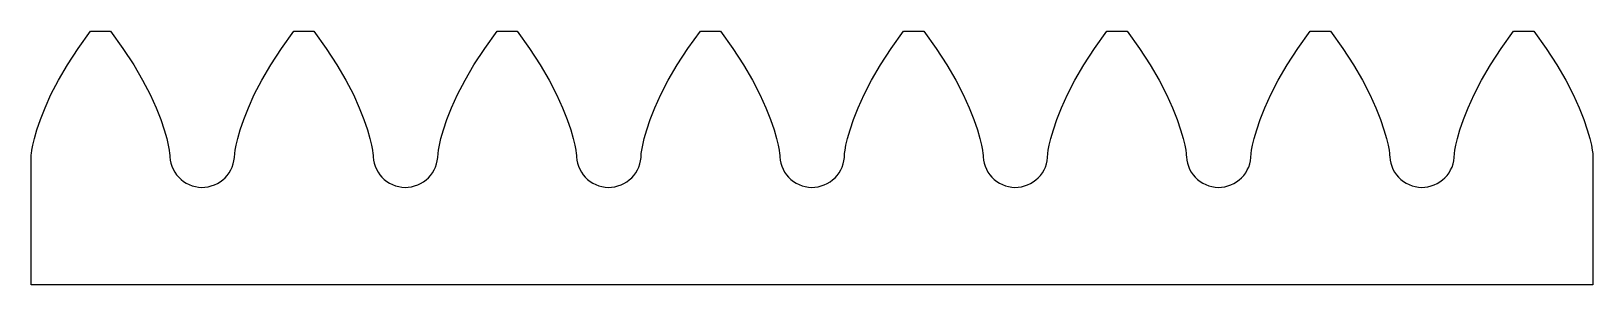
# Model space of a CAD drawing. Header units: metres. Extents: x 0.5 to 24.6, y -2 to 1.9.
import ezdxf

# ---------------------------------------------------------------- set-up
doc = ezdxf.new("R2010")
doc.units = ezdxf.units.M

msp = doc.modelspace()

# ---------------------------------------------------------------- linework, layer by layer
msp.add_lwpolyline([(0.5, 0), (0.502, 0.021), (0.509, 0.071), (0.524, 0.149), (0.549, 0.255), (0.587, 0.388), (0.641, 0.546), (0.713, 0.726), (0.805, 0.929), (0.92, 1.15), (1.059, 1.388), (1.223, 1.641), (1.415, 1.905), (1.727, 1.905), (1.918, 1.641), (2.083, 1.388), (2.221, 1.15), (2.336, 0.929), (2.429, 0.726), (2.501, 0.546), (2.554, 0.388), (2.593, 0.255), (2.618, 0.149), (2.632, 0.071), (2.639, 0.021), (2.641, -0.002), (2.642, -0.029), (2.648, -0.079), (2.658, -0.128), (2.673, -0.175), (2.693, -0.221), (2.718, -0.265), (2.746, -0.306), (2.779, -0.344), (2.815, -0.378), (2.854, -0.409), (2.896, -0.436), (2.941, -0.458), (2.988, -0.476), (3.036, -0.489), (3.086, -0.497), (3.135, -0.5), (3.185, -0.498), (3.235, -0.491), (3.283, -0.479), (3.331, -0.463), (3.376, -0.442), (3.419, -0.416), (3.459, -0.386), (3.496, -0.353), (3.529, -0.316), (3.559, -0.275), (3.584, -0.232), (3.605, -0.187), (3.622, -0.14), (3.633, -0.091), (3.64, -0.042), (3.644, 0.021), (3.651, 0.071), (3.666, 0.149), (3.691, 0.255), (3.729, 0.388), (3.783, 0.546), (3.855, 0.726), (3.947, 0.929), (4.062, 1.15), (4.201, 1.388), (4.365, 1.641), (4.556, 1.905), (4.868, 1.905), (5.06, 1.641), (5.224, 1.388), (5.363, 1.15), (5.478, 0.929), (5.57, 0.726), (5.642, 0.546), (5.696, 0.388), (5.734, 0.255), (5.759, 0.149), (5.774, 0.071), (5.781, 0.021), (5.783, -0.002), (5.784, -0.029), (5.789, -0.079), (5.8, -0.128), (5.815, -0.175), (5.835, -0.221), (5.859, -0.265), (5.888, -0.306), (5.92, -0.344), (5.956, -0.378), (5.996, -0.409), (6.038, -0.436), (6.083, -0.458), (6.13, -0.476), (6.178, -0.489), (6.227, -0.497), (6.277, -0.5), (6.327, -0.498), (6.376, -0.491), (6.425, -0.479), (6.472, -0.463), (6.517, -0.442), (6.56, -0.416), (6.601, -0.386), (6.638, -0.353), (6.671, -0.316), (6.701, -0.275), (6.726, -0.232), (6.747, -0.187), (6.763, -0.14), (6.775, -0.091), (6.781, -0.042), (6.786, 0.021), (6.793, 0.071), (6.807, 0.149), (6.832, 0.255), (6.87, 0.388), (6.924, 0.546), (6.996, 0.726), (7.089, 0.929), (7.203, 1.15), (7.342, 1.388), (7.507, 1.641), (7.698, 1.905), (8.01, 1.905), (8.201, 1.641), (8.366, 1.388), (8.505, 1.15), (8.619, 0.929), (8.712, 0.726), (8.784, 0.546), (8.838, 0.388), (8.876, 0.255), (8.901, 0.149), (8.915, 0.071), (8.922, 0.021), (8.925, -0.002), (8.926, -0.029), (8.931, -0.079), (8.941, -0.128), (8.957, -0.175), (8.976, -0.221), (9.001, -0.265), (9.029, -0.306), (9.062, -0.344), (9.098, -0.378), (9.137, -0.409), (9.18, -0.436), (9.224, -0.458), (9.271, -0.476), (9.319, -0.489), (9.369, -0.497), (9.419, -0.5), (9.469, -0.498), (9.518, -0.491), (9.567, -0.479), (9.614, -0.463), (9.659, -0.442), (9.702, -0.416), (9.742, -0.386), (9.779, -0.353), (9.813, -0.316), (9.842, -0.275), (9.868, -0.232), (9.889, -0.187), (9.905, -0.14), (9.916, -0.091), (9.923, -0.042), (9.927, 0.021), (9.934, 0.071), (9.949, 0.149), (9.974, 0.255), (10.012, 0.388), (10.066, 0.546), (10.138, 0.726), (10.23, 0.929), (10.345, 1.15), (10.484, 1.388), (10.648, 1.641), (10.84, 1.905), (11.152, 1.905), (11.343, 1.641), (11.507, 1.388), (11.646, 1.15), (11.761, 0.929), (11.853, 0.726), (11.925, 0.546), (11.979, 0.388), (12.017, 0.255), (12.042, 0.149), (12.057, 0.071), (12.064, 0.021), (12.066, -0.002), (12.067, -0.029), (12.073, -0.079), (12.083, -0.128), (12.098, -0.175), (12.118, -0.221), (12.142, -0.265), (12.171, -0.306), (12.203, -0.344), (12.24, -0.378), (12.279, -0.409), (12.321, -0.436), (12.366, -0.458), (12.413, -0.476), (12.461, -0.489), (12.51, -0.497), (12.56, -0.5), (12.61, -0.498), (12.66, -0.491), (12.708, -0.479), (12.755, -0.463), (12.801, -0.442), (12.844, -0.416), (12.884, -0.386), (12.921, -0.353), (12.954, -0.316), (12.984, -0.275), (13.009, -0.232), (13.03, -0.187), (13.046, -0.14), (13.058, -0.091), (13.065, -0.042), (13.069, 0.021), (13.076, 0.071), (13.09, 0.149), (13.115, 0.255), (13.154, 0.388), (13.207, 0.546), (13.279, 0.726), (13.372, 0.929), (13.487, 1.15), (13.625, 1.388), (13.79, 1.641), (13.981, 1.905), (14.293, 1.905), (14.485, 1.641), (14.649, 1.388), (14.788, 1.15), (14.903, 0.929), (14.995, 0.726), (15.067, 0.546), (15.121, 0.388), (15.159, 0.255), (15.184, 0.149), (15.199, 0.071), (15.205, 0.021), (15.208, -0.002), (15.209, -0.029), (15.214, -0.079), (15.225, -0.128), (15.24, -0.175), (15.26, -0.221), (15.284, -0.265), (15.312, -0.306), (15.345, -0.344), (15.381, -0.378), (15.421, -0.409), (15.463, -0.436), (15.508, -0.458), (15.554, -0.476), (15.603, -0.489), (15.652, -0.497), (15.702, -0.5), (15.752, -0.498), (15.801, -0.491), (15.85, -0.479), (15.897, -0.463), (15.942, -0.442), (15.985, -0.416), (16.025, -0.386), (16.062, -0.353), (16.096, -0.316), (16.125, -0.275), (16.151, -0.232), (16.172, -0.187), (16.188, -0.14), (16.2, -0.091), (16.206, -0.042), (16.21, 0.021), (16.217, 0.071), (16.232, 0.149), (16.257, 0.255), (16.295, 0.388), (16.349, 0.546), (16.421, 0.726), (16.513, 0.929), (16.628, 1.15), (16.767, 1.388), (16.931, 1.641), (17.123, 1.905), (17.435, 1.905), (17.626, 1.641), (17.791, 1.388), (17.929, 1.15), (18.044, 0.929), (18.136, 0.726), (18.208, 0.546), (18.262, 0.388), (18.301, 0.255), (18.326, 0.149), (18.34, 0.071), (18.347, 0.021), (18.349, -0.002), (18.35, -0.029), (18.356, -0.079), (18.366, -0.128), (18.381, -0.175), (18.401, -0.221), (18.426, -0.265), (18.454, -0.306), (18.487, -0.344), (18.523, -0.378), (18.562, -0.409), (18.604, -0.436), (18.649, -0.458), (18.696, -0.476), (18.744, -0.489), (18.793, -0.497), (18.843, -0.5), (18.893, -0.498), (18.943, -0.491), (18.991, -0.479), (19.039, -0.463), (19.084, -0.442), (19.127, -0.416), (19.167, -0.386), (19.204, -0.353), (19.237, -0.316), (19.267, -0.275), (19.292, -0.232), (19.313, -0.187), (19.33, -0.14), (19.341, -0.091), (19.348, -0.042), (19.352, 0.021), (19.359, 0.071), (19.374, 0.149), (19.399, 0.255), (19.437, 0.388), (19.491, 0.546), (19.563, 0.726), (19.655, 0.929), (19.77, 1.15), (19.909, 1.388), (20.073, 1.641), (20.264, 1.905), (20.576, 1.905), (20.768, 1.641), (20.932, 1.388), (21.071, 1.15), (21.186, 0.929), (21.278, 0.726), (21.35, 0.546), (21.404, 0.388), (21.442, 0.255), (21.467, 0.149), (21.482, 0.071), (21.489, 0.021), (21.491, -0.002), (21.492, -0.029), (21.497, -0.079), (21.508, -0.128), (21.523, -0.175), (21.543, -0.221), (21.567, -0.265), (21.596, -0.306), (21.628, -0.344), (21.664, -0.378), (21.704, -0.409), (21.746, -0.436), (21.791, -0.458), (21.837, -0.476), (21.886, -0.489), (21.935, -0.497), (21.985, -0.5), (22.035, -0.498), (22.084, -0.491), (22.133, -0.479), (22.18, -0.463), (22.225, -0.442), (22.268, -0.416), (22.308, -0.386), (22.345, -0.353), (22.379, -0.316), (22.409, -0.275), (22.434, -0.232), (22.455, -0.187), (22.471, -0.14), (22.483, -0.091), (22.489, -0.042), (22.494, 0.021), (22.501, 0.071), (22.515, 0.149), (22.54, 0.255), (22.578, 0.388), (22.632, 0.546), (22.704, 0.726), (22.797, 0.929), (22.911, 1.15), (23.05, 1.388), (23.215, 1.641), (23.406, 1.905), (23.718, 1.905), (23.909, 1.641), (24.074, 1.388), (24.213, 1.15), (24.327, 0.929), (24.42, 0.726), (24.492, 0.546), (24.546, 0.388), (24.584, 0.255), (24.609, 0.149), (24.623, 0.071), (24.63, 0.021), (24.63, -2), (0.5, -2), (0.5, 0)])

doc.saveas('drawing.dxf')
